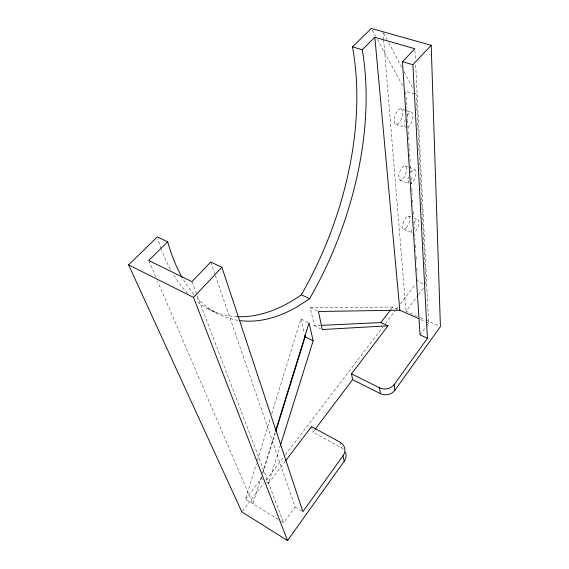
<?xml version="1.0" encoding="UTF-8"?>
<svg xmlns="http://www.w3.org/2000/svg" width="569" height="569" viewBox="0 0 569 569"><rect width="100%" height="100%" fill="white"/><g stroke="black" fill="none" stroke-linecap="round" stroke-linejoin="round"><path stroke-width="0.43" stroke-dasharray="2.85 2.13" d="M278.369 519.49L245.474 499.198L256.391 463.657M257.437 460.271L270.439 417.952M271.74 413.72L300.866 318.932L309.067 322.865M261.335 476.751L252.949 503.814L157.464 280.922M262.387 473.372L274.976 432.789M245.474 499.198L261.114 478.792L261.64 477.106M262.949 472.882L275.268 433.165M266.32 481.907L268.554 483.237L280.24 445.925M281.356 521.332L283.604 522.719L295.062 506.943L215.054 274.621M420.036 334.885L426.11 326.528M426.615 325.831L428.635 323.043L415.576 62.939M343.363 449.218A11.103 9.837 -16.1 0 0 341.215 447.639L312.978 432.17L314.586 430.043M417.233 316.243L406.038 311.264L418.08 295.268M418.606 294.571L423.841 287.622M268.554 483.237L285.197 461.295M242.43 511.239L263.924 483.024M266.079 480.208L284.884 455.52M285.425 454.816L382.709 327.161M385.391 323.64L395.604 310.24M396.145 309.529L398.293 306.712M400.441 303.889L415.491 284.144M391.216 309.074L392.766 307.047L398.25 309.493M392.766 307.047L310.283 307.658L314.287 325.71L320.503 325.418M414.559 94.063L405.718 91.289L406.771 108.082M401.088 108.843A8.179 3.506 -71.7 0 1 399.929 121.581A8.179 3.506 -71.7 0 1 394.281 119.319A8.179 3.506 -71.7 0 1 401.088 108.843L411.43 112.207M395.832 124.341L405.313 127.52M405.043 165.928L408.272 167.087M409.075 167.371L414.737 169.398M400.107 180.231L408.94 183.474M408.514 216.085L410.79 216.967M413.834 218.14L417.632 219.613M403.869 229.357L412.938 232.949M422.916 283.561L417.639 281.321L417.532 279.557M420.434 317.673L425.228 319.806M426.025 320.162L438.82 325.852M420.633 319.472L425.434 321.62M426.238 321.976L428.635 323.043M310.283 307.658L318.455 311.499M314.287 325.71L320.667 328.768M207.657 308.604L217.009 313.313M261.114 478.792L262.601 479.681M295.062 506.943L302.175 511.225M372.19 30.001L375.59 36.21M377.283 39.311L403.172 86.637M383.805 33.294L387.119 39.581M388.783 42.718L402.055 67.86M404.132 71.786L413.265 89.063M415.334 92.996L416.167 94.561L425.207 270.68M148.722 260.51L156.062 277.658M191.924 281.683L283.604 522.719M210.722 262.039L214.762 273.781M311.499 426.622L312.978 432.17M300.866 318.932L304.337 333.434M339.999 442.141L341.215 447.639M382.973 31.722L383.556 38.799M383.627 39.688L406.038 311.264M406.828 108.971L407.496 119.575M407.553 120.457L408.051 128.416M408.272 131.951L408.77 139.903M408.99 143.438L409.438 150.508M409.659 154.043L410.157 162.001M410.377 165.536L410.825 172.606M411.103 177.023L411.543 184.1M411.821 188.517L412.205 194.705M412.539 200.004L412.93 206.191M413.265 211.497L413.592 216.796M413.926 222.102L414.367 229.172M414.645 233.596L415.036 239.777M415.37 245.083L415.754 251.27M416.088 256.576L416.423 261.875M416.814 268.063L417.141 273.369M425.249 271.562L425.932 284.834M414.95 50.506L415.398 59.389M237.252 316.656A245.303 129.881 -73.4 0 1 196.077 301.015M187.656 293.341A245.303 129.881 -73.4 0 1 172.791 273.575M170.337 269.251A245.303 129.881 -73.4 0 1 161.511 249.642M161.205 248.824A245.303 129.881 -73.4 0 1 157.833 238.667M237.92 320.319A246.903 128.103 -73.2 0 1 194.89 295.503M193.695 294.116A246.903 128.103 -73.2 0 1 183.567 279.856M410.889 172.371A7.617 3.037 -69.7 0 1 416.095 172.741A7.617 3.037 -69.7 0 1 410.598 183.695M409.047 183.36A7.617 3.037 -69.7 0 1 409.026 176.532M414.04 222.692A7.105 2.696 -68.2 0 1 418.884 221.754A7.105 2.696 -68.2 0 1 414.637 232.18M412.29 232.664A7.105 2.696 -68.2 0 1 411.679 229.399M407.297 115.016A8.236 3.435 -71.5 0 1 412.895 115.322A8.236 3.435 -71.5 0 1 408.065 127.321M405.356 127.221A8.236 3.435 -71.5 0 1 405.519 118.779M406.501 227.657A7.063 2.753 -68.3 0 0 409.161 216.398A7.063 2.753 -68.3 0 0 402.852 224.094A7.063 2.753 -68.3 0 0 406.501 227.657M402.923 178.673A7.575 3.101 -69.8 0 0 405.74 166.368A7.575 3.101 -69.8 0 0 398.99 174.178A7.575 3.101 -69.8 0 0 402.923 178.673"/><path stroke-width="0.85" d="M275.759 430.249L309.067 322.865L313.163 340.767L280.503 445.072M275.794 431.48L305.155 336.841L304.749 335.134M239.57 320.56A246.903 128.103 -73.2 0 0 296.634 307.118L309.728 298.704L320.084 279.45A269.052 161.973 -67.4 0 0 362.233 49.723L374.843 37.277L414.865 48.735L402.496 61.651L420.036 334.885L427.433 338.249L394.217 384.502A10.605 8.869 -6.3 0 1 379.537 387.823L351.528 373.854L387.958 325.824L380.867 322.573L321.393 325.376M182.286 277.665A246.903 128.103 -73.2 0 1 167.684 241.789L157.314 236.91L128.58 264.891L241.889 511.944L287.537 540.55L344.209 461.224A11.103 9.837 -16.1 0 0 345.497 452.433M351.528 373.854L352.574 379.679L380.334 393.613A10.505 8.834 -6.2 0 0 394.865 390.32L440.42 326.563L431.195 45.3L371.344 28.45L352.467 46.836A267.081 163.972 -67.4 0 1 301.335 294.813A245.303 129.881 -73.4 0 1 237.252 316.656M285.73 460.591L311.499 426.622L339.999 442.141A11.216 9.886 -15.9 0 1 343.007 455.797L302.886 511.652L221.889 267.295L210.722 262.039L191.924 281.683L148.722 260.51L167.684 241.789M315.119 429.332L352.574 379.679M380.867 322.573L390.697 309.749M287.537 540.55L193.517 297.381L221.889 267.295M427.433 338.249L412.881 64.724L431.195 45.3M387.958 325.824L322.26 329.536L318.455 311.499L399.822 310.19L419.033 318.761M352.467 46.836L362.233 49.723M402.496 61.651L412.881 64.724M301.335 294.813L309.728 298.704M305.155 336.841L313.163 340.767M128.58 264.891L193.517 297.381M343.007 455.797L344.209 461.224M379.537 387.823L380.334 393.613M394.217 384.502L394.865 390.32M374.843 37.277L399.822 310.19"/></g></svg>
